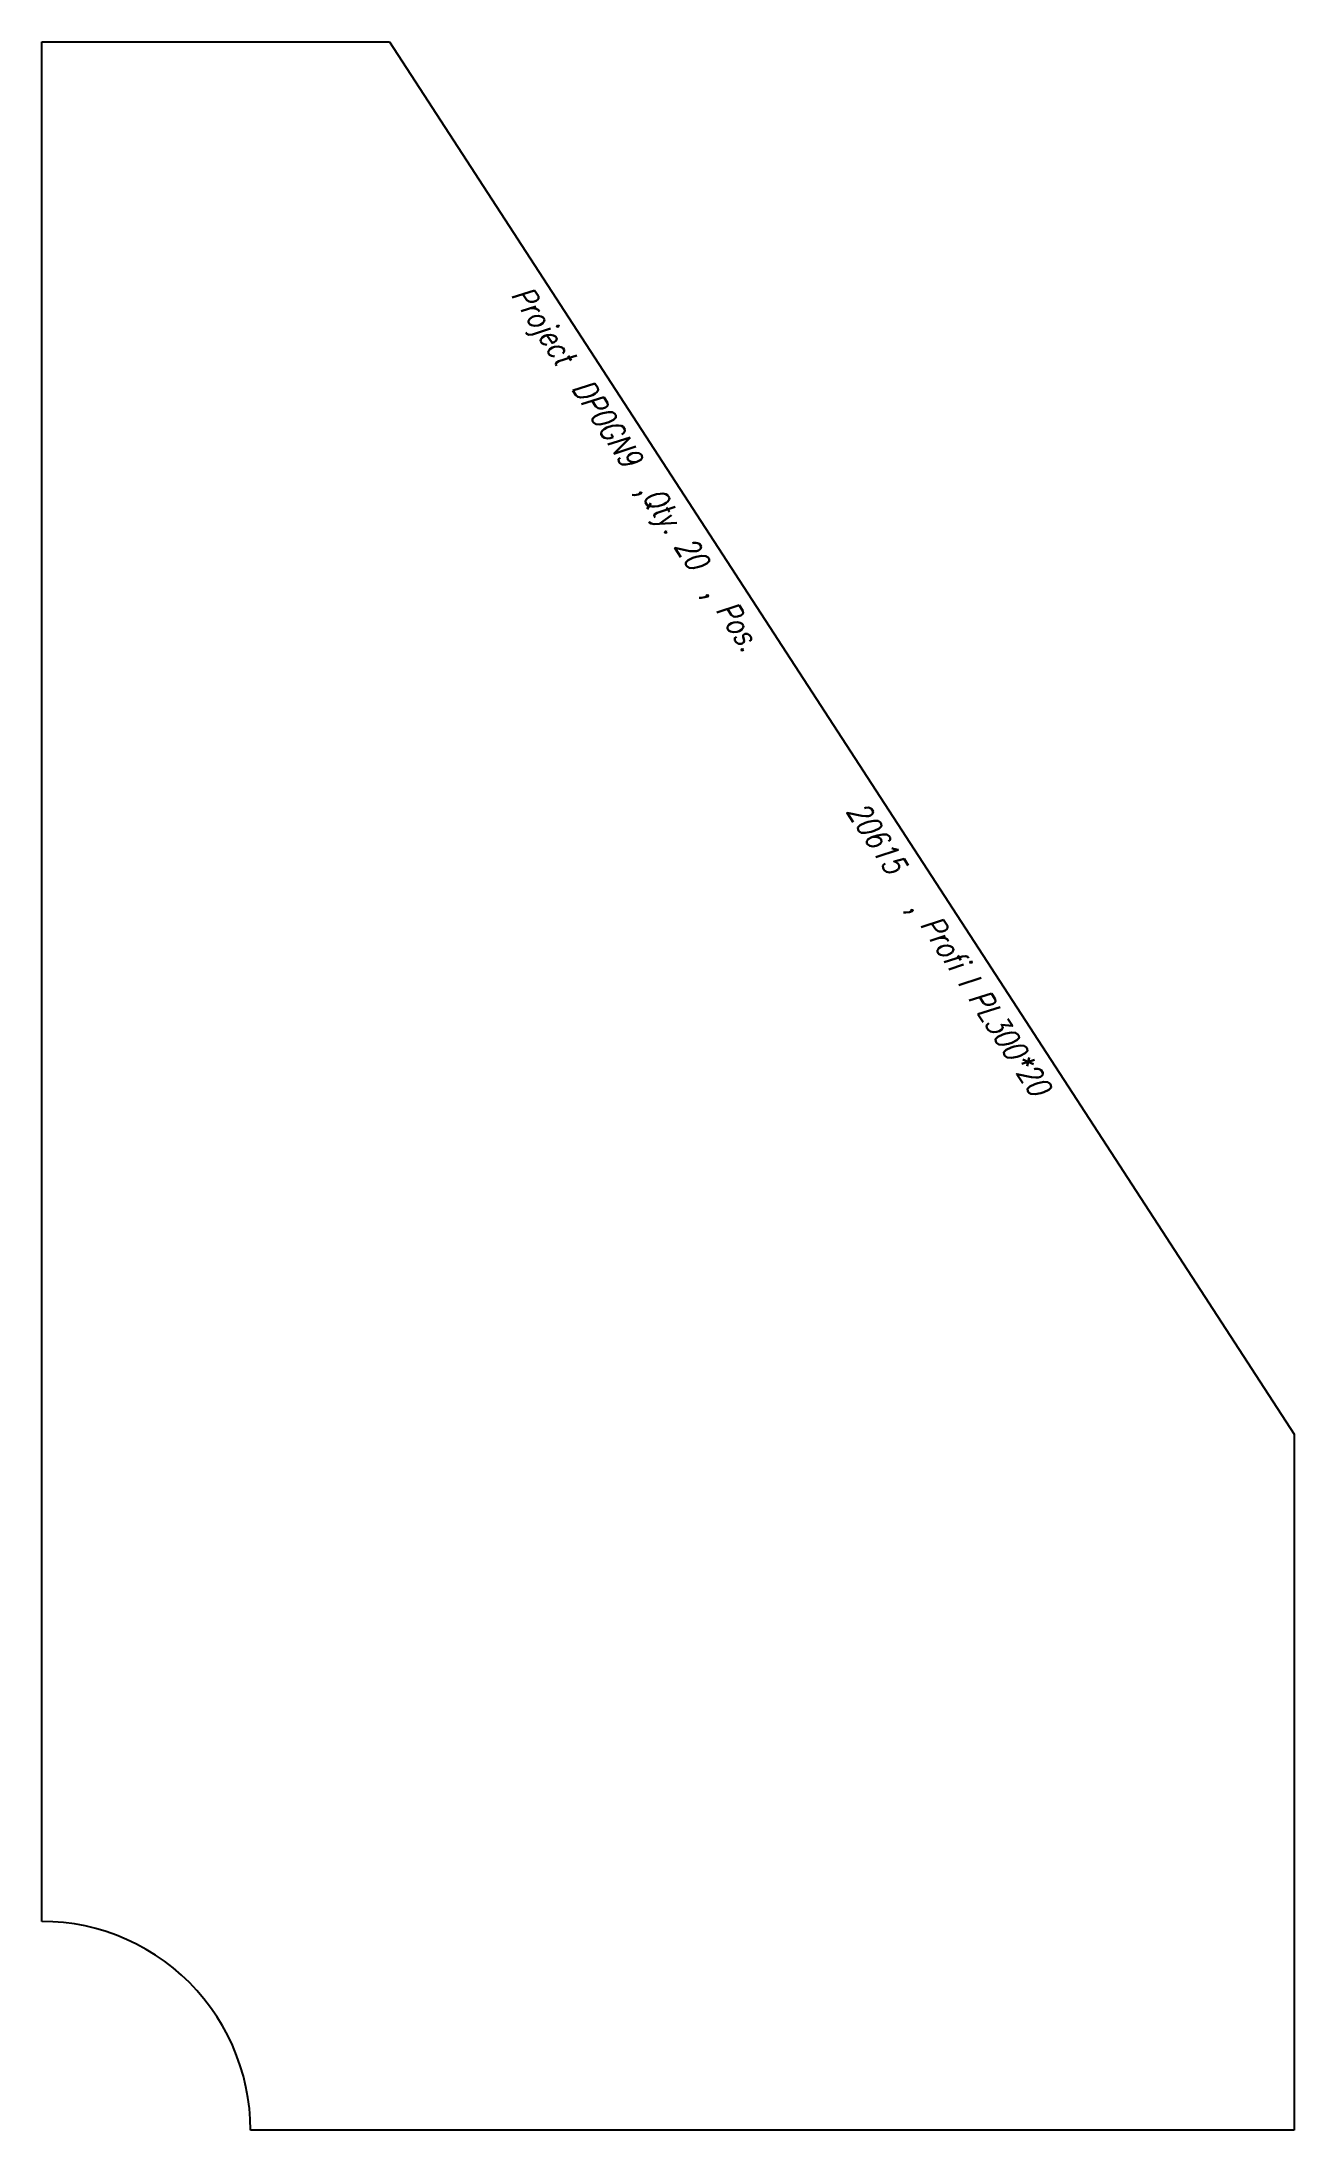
# Model space of a CAD drawing. Extents: x 0 to 180, y -150 to 150.
import ezdxf

# ---------------------------------------------------------------- set-up
doc = ezdxf.new("R2010")
doc.units = 0
doc.header["$LTSCALE"] = 10
doc.layers.add('TEILE', color=7, linetype='CONTINUOUS')
doc.layers.add('UNTERSCHRIFT', color=7, linetype='CONTINUOUS')
doc.styles.get("Standard").update_dxf_attribs({"font": 'ROMANS'})

msp = doc.modelspace()

# ---------------------------------------------------------------- linework, layer by layer
at = {"layer": 'TEILE', "color": 2}
for p, q in [((-0.000004, -120.000008), (0.000004, 149.999985)), ((0.000004, 149.999985), (49.999969, 149.999985)), ((49.999969, 149.999985), (180.016922, -50.000046)), ((180.016922, -50.000046), (180.016922, -150.000015)), ((-0.000024, -120.000015), (-0.000004, -120.000008)), ((1.570057, -120.04113), (-0.000024, -120.000015)), ((3.135834, -120.164352), (1.570057, -120.04113)), ((4.693017, -120.369354), (3.135834, -120.164352)), ((6.237336, -120.655586), (4.693017, -120.369354)), ((7.764558, -121.022232), (6.237336, -120.655586)), ((9.270499, -121.468315), (7.764558, -121.022232)), ((10.75103, -121.992599), (9.270499, -121.468315)), ((12.202092, -122.593651), (10.75103, -121.992599)), ((13.61971, -123.269814), (12.202092, -122.593651)), ((14.999998, -124.019249), (13.61971, -123.269814)), ((16.339169, -124.839897), (14.999998, -124.019249)), ((17.633556, -125.729507), (16.339169, -124.839897)), ((18.87961, -126.685638), (17.633556, -125.729507)), ((20.073917, -127.705673), (18.87961, -126.685638)), ((21.213203, -128.786804), (20.073917, -127.705673)), ((22.294346, -129.926102), (21.213203, -128.786804)), ((23.314379, -131.120407), (22.294346, -129.926102)), ((24.270512, -132.366455), (23.314379, -131.120407)), ((25.160118, -133.660843), (24.270512, -132.366455)), ((25.980762, -135.000015), (25.160118, -133.660843)), ((26.730196, -136.380295), (25.980762, -135.000015)), ((27.406366, -137.797913), (26.730196, -136.380295)), ((28.007414, -139.248978), (27.406366, -137.797913)), ((28.531696, -140.729507), (28.007414, -139.248978)), ((28.977776, -142.235443), (28.531696, -140.729507)), ((29.344429, -143.762665), (28.977776, -142.235443)), ((29.630651, -145.306992), (29.344429, -143.762665)), ((29.835659, -146.864166), (29.630651, -145.306992)), ((29.958887, -148.429932), (29.835659, -146.864166)), ((29.999998, -150.000015), (29.958887, -148.429932)), ((180.016922, -150.000015), (29.999998, -150.000015))]:
    msp.add_line(p, q, dxfattribs=at)

# ---------------------------------------------------------------- texts
at = {"layer": 'UNTERSCHRIFT', "color": 2, "oblique": 15, "width": 0.8}
for s, height, rotation, p in [('Project  DP0GN9  ,Qty. 20  , Pos. ', 3.249999, -56.972752, (67.385254, 113.624535)), ('20615', 3.249999, -56.972782, (115.566635, 39.508984)), ('  , Profi l PL300*20', 3.25, -56.972782, (122.65213, 28.609638))]:
    msp.add_text(s, height=height, rotation=rotation, dxfattribs=at).set_placement(p)

doc.saveas('drawing.dxf')
